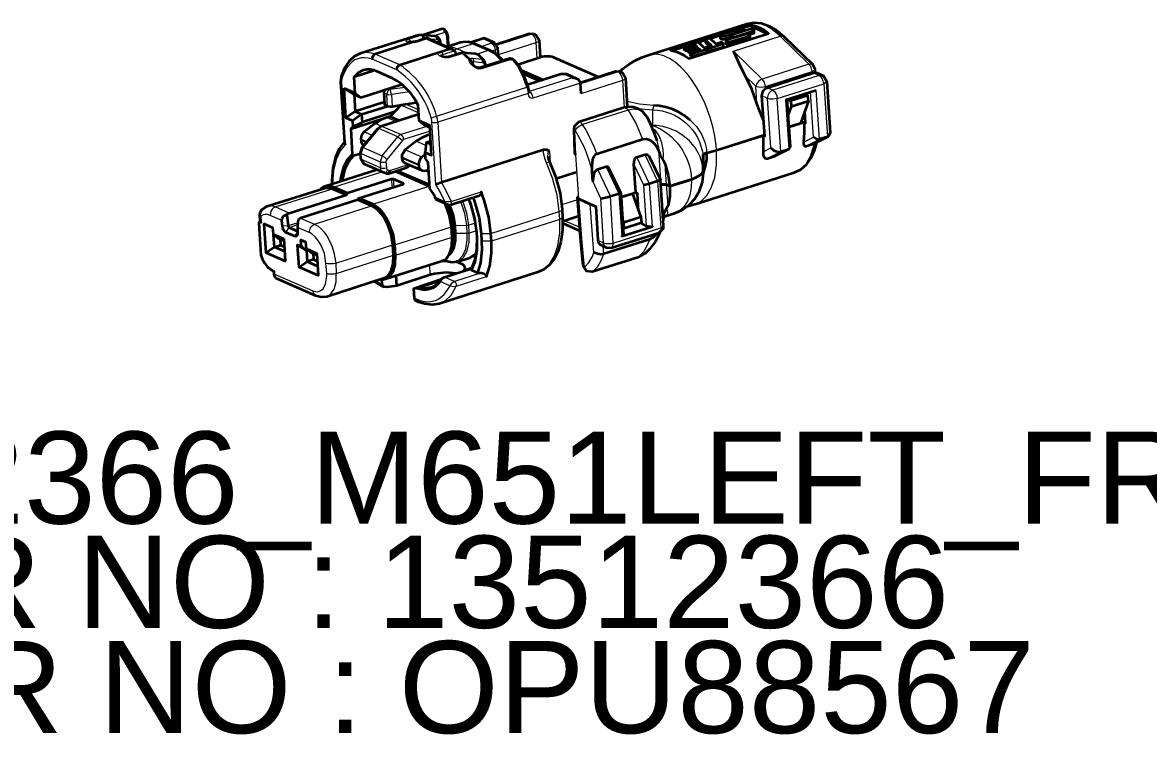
# Model space of a CAD drawing. Header units: millimetres. Extents: x 0 to 174, y 0 to 33.
# Drawn here: x 44.305 to 45.895, y 14.444 to 15.449 of the extents above; entities that cross this region are included whole.
import ezdxf

# ---------------------------------------------------------------- set-up
doc = ezdxf.new("R2010")
doc.units = ezdxf.units.MM
doc.layers.add('CAPTION_LLM_TEXT', color=7, linetype='Continuous')
doc.layers.add('PDF_Geomertry', color=7, linetype='Continuous', true_color=0x405f80)
doc.styles.get("Standard").update_dxf_attribs({"font": 'arial.ttf'})

# ---------------------------------------------------------------- blocks, each defined once
blk = doc.blocks.new('SYM_CPU88567_058')
at = {"layer": 'PDF_Geomertry', "color": 7, "lineweight": 35}
for points in [[(0.1147, 0.1228), (0.12, 0.1272), (0.1279, 0.1329), (0.1364, 0.1379), (0.1453, 0.1421), (0.1546, 0.1456), (0.2943, 0.19), (0.3043, 0.1917), (0.3151, 0.1906), (0.3261, 0.1867), (0.3367, 0.1804), (0.3471, 0.1717), (0.3875, 0.1322)], [(-0.1271, 0.1579), (-0.1279, 0.1722), (-0.1294, 0.1779), (-0.1326, 0.1819), (-0.1362, 0.1826), (-0.1636, 0.1739)], [(-0.0596, 0.1613), (-0.0133, 0.1761), (-0.0064, 0.1757), (-0.0053, 0.1751), (-0.0037, 0.1744), (0.0007, 0.1668), (0.0022, 0.1426)], [(0.2644, 0.1656), (0.2653, 0.1647), (0.2667, 0.1643), (0.27, 0.1643), (0.2715, 0.1647), (0.2968, 0.1726), (0.2982, 0.1733), (0.2986, 0.1738), (0.2986, 0.1742), (0.2986, 0.1744), (0.2985, 0.1746), (0.2979, 0.175), (0.2962, 0.1754), (0.2939, 0.1754), (0.2917, 0.175), (0.2664, 0.1671), (0.265, 0.1664), (0.2646, 0.166), (0.2646, 0.1656), (0.2647, 0.1619), (0.2649, 0.1617), (0.265, 0.1615), (0.2654, 0.1611), (0.2672, 0.1606), (0.2696, 0.1606), (0.2718, 0.161), (0.2971, 0.169), (0.2985, 0.1697), (0.2989, 0.1701), (0.2989, 0.1706), (0.2986, 0.1742)], [(0.2703, 0.1725), (0.2711, 0.1717), (0.2725, 0.1713), (0.2758, 0.1713), (0.2774, 0.1715), (0.3026, 0.1796), (0.304, 0.1803), (0.3044, 0.1807), (0.3044, 0.1811), (0.3044, 0.1813), (0.3043, 0.1815), (0.3038, 0.1819), (0.3021, 0.1824), (0.2997, 0.1824), (0.2975, 0.1819), (0.2722, 0.1739), (0.2708, 0.1733), (0.2704, 0.1729), (0.2704, 0.1725), (0.2706, 0.1688), (0.2707, 0.1686), (0.2708, 0.1685)], [(0.2989, 0.1868), (0.2871, 0.1831)], [(0.2907, 0.1799), (0.2906, 0.1817)], [(0.2985, 0.1746), (0.3029, 0.176), (0.3043, 0.1767), (0.3047, 0.1771), (0.3047, 0.1775), (0.3044, 0.1811)], [(0.3231, 0.1758), (0.2989, 0.1868), (0.2987, 0.1883)], [(-0.1757, 0.1721), (-0.2518, 0.1478), (-0.2607, 0.1435), (-0.2676, 0.1371), (-0.2739, 0.1278), (-0.2787, 0.1161), (-0.279, 0.1153), (-0.2797, 0.1079), (-0.2743, 0.0217), (-0.2731, 0.019)], [(-0.2004, 0.1249), (-0.1993, 0.1292), (-0.1978, 0.1308), (-0.196, 0.1318), (-0.1417, 0.1492), (-0.1399, 0.15), (-0.1376, 0.151), (-0.1269, 0.1543), (-0.1246, 0.1544), (-0.121, 0.1536), (-0.1575, 0.1694), (-0.1592, 0.1696), (-0.1606, 0.169), (-0.1712, 0.1656), (-0.1763, 0.1644), (-0.1765, 0.1644), (-0.2308, 0.1471), (-0.2336, 0.1451), (-0.2353, 0.1408), (-0.2351, 0.14)], [(-0.1846, 0.1649), (-0.1764, 0.1646), (-0.1717, 0.1656), (-0.1592, 0.1696)], [(-0.1621, 0.1689), (-0.1624, 0.171), (-0.1632, 0.1729), (-0.1642, 0.1738), (-0.1647, 0.1739), (-0.169, 0.1738), (-0.1732, 0.1729), (-0.1756, 0.1722)], [(-0.1647, 0.1739), (-0.1647, 0.1739)], [(-0.1385, 0.1611), (-0.1386, 0.1643), (-0.1396, 0.1679), (-0.1421, 0.171), (-0.1458, 0.1725), (-0.1647, 0.1739)], [(-0.05, 0.1381), (-0.0589, 0.1464), (-0.0675, 0.1518), (-0.0683, 0.1521), (-0.0904, 0.1618), (-0.0994, 0.1643), (-0.1071, 0.164), (-0.1101, 0.1633), (-0.1293, 0.1572)], [(-0.0567, 0.1446), (-0.0574, 0.1561), (-0.0622, 0.1632), (-0.0625, 0.1633), (-0.0768, 0.1694), (-0.0769, 0.1694), (-0.0957, 0.1636)], [(-0.0769, 0.1696), (-0.0778, 0.1685)], [(0.2368, 0.1536), (0.2256, 0.1642), (0.2051, 0.1576), (0.2054, 0.154), (0.2079, 0.1517), (0.2113, 0.1528)], [(0.2217, 0.1572), (0.2215, 0.1597), (0.2076, 0.1553)], [(0.2215, 0.1597), (0.2236, 0.1578), (0.2113, 0.1539), (0.2115, 0.1503), (0.2138, 0.1482), (0.214, 0.1482)], [(0.2356, 0.1667), (0.2261, 0.1636)], [(0.2611, 0.1614), (0.2586, 0.1638), (0.2508, 0.1613), (0.2421, 0.1694), (0.2354, 0.1674), (0.2357, 0.1636), (0.2415, 0.1583)], [(0.2365, 0.1567), (0.2442, 0.1592), (0.2354, 0.1674)], [(0.2369, 0.1528), (0.2393, 0.1507), (0.2614, 0.1576), (0.2611, 0.1614), (0.239, 0.1543)], [(0.2564, 0.1733), (0.2426, 0.1689)], [(0.2564, 0.1731), (0.2567, 0.1694), (0.2567, 0.1692), (0.2568, 0.169), (0.2574, 0.1686), (0.2592, 0.1682), (0.2615, 0.1682), (0.2637, 0.1686), (0.2704, 0.1707)], [(-0.0946, 0.1364), (-0.0968, 0.1393), (-0.0976, 0.14), (-0.1021, 0.1444), (-0.1065, 0.1485), (-0.1065, 0.1486), (-0.1076, 0.149), (-0.1082, 0.149), (-0.1267, 0.1431), (-0.1324, 0.1428), (-0.1356, 0.1435), (-0.1385, 0.145)], [(-0.121, 0.1535), (-0.1186, 0.1519), (-0.1172, 0.1497), (-0.1167, 0.1469), (-0.1167, 0.1463)], [(-0.0744, 0.1319), (-0.0767, 0.1379), (-0.0836, 0.1449), (-0.0846, 0.1457), (-0.0889, 0.1475), (-0.1076, 0.149)], [(-0.0292, 0.1326), (0.005, 0.1436), (0.0086, 0.1444), (0.016, 0.1443), (0.0188, 0.1436), (0.0844, 0.115)], [(0.2053, 0.1571), (0.1896, 0.1521)], [(0.2079, 0.1517), (0.2076, 0.1553), (0.2051, 0.1576)], [(0.2138, 0.1482), (0.2135, 0.1518), (0.2113, 0.1539)], [(0.226, 0.1533), (0.2258, 0.1557), (0.2135, 0.1518)], [(0.2258, 0.1557), (0.2278, 0.1539), (0.2139, 0.1494), (0.2142, 0.1458), (0.2167, 0.1435), (0.2371, 0.15), (0.2368, 0.1536), (0.2164, 0.1471)], [(0.2167, 0.1435), (0.2164, 0.1471), (0.2139, 0.1494)], [(0.2393, 0.1507), (0.239, 0.1543), (0.2365, 0.1567), (0.2367, 0.1539)], [(0.3179, 0.0532), (0.3111, 0.0699), (0.3085, 0.0774), (0.3013, 0.0974), (0.2921, 0.116), (0.2863, 0.1278), (0.2769, 0.1486), (0.2756, 0.1514)], [(-0.0408, 0.141), (-0.0829, 0.1275), (-0.0858, 0.1276), (-0.0886, 0.1286), (-0.0932, 0.1324), (-0.0947, 0.1353)], [(-0.0743, 0.1303), (-0.0743, 0.1319)], [(-0.0129, 0.0932), (-0.0132, 0.0936), (-0.0135, 0.0954), (-0.0147, 0.1007), (-0.0181, 0.11), (-0.0219, 0.119), (-0.0262, 0.1279), (-0.0274, 0.1299), (-0.0335, 0.1374), (-0.0375, 0.1406)], [(0.3908, 0.1211), (0.3906, 0.1258), (0.3876, 0.1322)], [(-0.2317, 0.1239), (-0.2608, 0.1146), (-0.2596, 0.0926), (-0.2511, 0.086), (-0.1929, 0.1046)], [(-0.0244, 0.1242), (0.0063, 0.1108)], [(-0.0222, 0.1196), (0.0015, 0.1093)], [(0.0542, 0.1124), (0.0399, 0.1186), (0.0317, 0.1189), (-0.0158, 0.1038)], [(0.0603, 0.0917), (0.0594, 0.1063), (0.0585, 0.109), (0.0567, 0.111), (0.0542, 0.1124), (0.0479, 0.1136)], [(0.0593, 0.1069), (0.1089, 0.1228), (0.1158, 0.1224), (0.1169, 0.1218), (0.1185, 0.1211), (0.1229, 0.1135), (0.1254, 0.0726)], [(0.116, -0.0486), (0.0997, -0.0147), (0.0989, -0.0132), (0.0978, -0.0122), (0.0972, -0.0119), (0.0967, -0.0118), (0.0954, -0.0119), (0.0836, -0.0157), (0.0817, -0.0168), (0.0799, -0.0187), (0.0782, -0.0217), (0.0765, -0.0299), (0.0765, -0.0324), (0.0757, -0.02), (0.0756, -0.0108), (0.0768, -0.0018), (0.0783, 0.0022), (0.081, 0.0057), (0.0822, 0.0063), (0.1468, 0.0268), (0.1526, 0.0274), (0.1581, 0.0257), (0.1626, 0.0219), (0.1664, 0.0169), (0.1693, 0.011), (0.1711, 0.0057), (0.1719, 0.0033), (0.1749, -0.0011), (0.1761, -0.0028), (0.1789, -0.0081), (0.1832, -0.0237), (0.1854, -0.0393), (0.1808, -0.0372), (0.1792, -0.0368), (0.1747, -0.0368), (0.1726, -0.0372), (0.1747, -0.0368), (0.1792, -0.0368), (0.1808, -0.0372), (0.1854, -0.0393), (0.216, -0.0297), (0.2224, -0.0272), (0.2274, -0.0244), (0.2304, -0.0218), (0.2319, -0.0194), (0.2326, -0.0168), (0.2324, 0.0042), (0.2326, 0.0049), (0.2331, 0.0054), (0.2344, 0.0064), (0.2378, 0.0076), (0.2447, 0.0094), (0.2513, 0.0115), (0.3172, 0.0324), (0.3194, 0.0314), (0.3154, 0.0881), (0.3167, 0.0939), (0.3183, 0.0965), (0.3204, 0.0986), (0.3228, 0.0997), (0.3886, 0.1207), (0.3911, 0.1211), (0.3935, 0.1206), (0.4014, 0.1169), (0.4026, 0.1163), (0.4071, 0.1086), (0.4121, 0.036), (0.4092, 0.0308), (0.4082, 0.0304), (0.3969, 0.0268), (0.3947, 0.0265), (0.3925, 0.0271), (0.3885, 0.03)], [(-0.2747, 0.0992), (-0.2596, 0.0926)], [(-0.2178, 0.0965), (-0.2187, 0.0929), (-0.2178, 0.0764), (-0.2178, 0.0763), (-0.2176, 0.076), (-0.2174, 0.0757), (-0.2167, 0.0753), (-0.2132, 0.0738)], [(0.3486, 0.0826), (0.3921, 0.0964)], [(-0.2604, 0.09), (-0.2511, 0.086)], [(0.3282, 0.0147), (0.3318, 0.0114), (0.3349, 0.0099), (0.3388, 0.009), (0.3424, 0.0094), (0.3535, 0.0129), (0.3542, 0.0132), (0.356, 0.0164), (0.3512, 0.0835)], [(0.3512, 0.0828), (0.3564, 0.0811), (0.3569, 0.0733), (0.3528, 0.0613)], [(0.3569, 0.0733), (0.3811, 0.0811), (0.3806, 0.0888), (0.3564, 0.0811)], [(0.3811, 0.0811), (0.3701, 0.0493)], [(0.3743, 0.0907), (0.3806, 0.0888)], [(-0.2179, 0.0793), (-0.2589, 0.0663), (-0.2496, 0.0621), (-0.2628, 0.0529), (-0.2622, 0.0443), (-0.2489, 0.0511)], [(-0.194, 0.0754), (-0.1942, 0.0751), (-0.1944, 0.075), (-0.2097, 0.0592), (-0.2146, 0.0576), (-0.2228, 0.0542), (-0.2306, 0.0492), (-0.2462, 0.0372), (-0.2483, 0.0353), (-0.2499, 0.0326), (-0.251, 0.0269), (-0.2508, 0.0251), (-0.2504, 0.0231), (-0.2496, 0.0211), (-0.2483, 0.0197), (-0.2468, 0.0186), (-0.2465, 0.0186)], [(-0.2035, 0.0656), (-0.2489, 0.0511), (-0.2496, 0.0621), (-0.2132, 0.0738), (-0.2103, 0.0732), (-0.2069, 0.0733), (-0.1879, 0.0763), (-0.1722, 0.0788)], [(0.1676, 0.0246), (0.1644, 0.0339), (0.1607, 0.0431), (0.1565, 0.0518), (0.1532, 0.0581), (0.1475, 0.0654), (0.1413, 0.07), (0.134, 0.0724), (0.126, 0.0726), (0.1208, 0.0715), (0.0564, 0.051), (0.0501, 0.0449), (0.0496, 0.0413), (0.051, 0.0072), (0.0513, 0.0064), (0.0528, 0.0051)], [(0.2143, 0.054), (0.2067, 0.0601), (0.1982, 0.0653), (0.1893, 0.0694), (0.18, 0.0724), (0.1703, 0.0742), (0.1628, 0.0747)], [(0.3771, 0.0515), (0.3701, 0.0493), (0.354, 0.0442), (0.375, 0.0508), (0.3772, 0.0497), (0.3761, 0.0665)], [(-0.2628, 0.0529), (-0.2721, 0.0571)], [(-0.2622, 0.0443), (-0.2654, 0.0417), (-0.2093, 0.0596)], [(-0.2101, -0.0172), (-0.2113, -0.0201), (-0.2124, -0.0214), (-0.2131, -0.0217), (-0.2144, -0.0217), (-0.2187, -0.0201), (-0.2192, -0.02), (-0.246, -0.0082), (-0.2467, -0.0079), (-0.2511, -0.0006), (-0.2517, 0.0079), (-0.2492, 0.0154), (-0.2272, 0.0421), (-0.2226, 0.0453), (-0.1701, 0.0621)], [(-0.2097, 0.0592), (-0.1968, 0.0535)], [(-0.1701, 0.0619), (-0.1693, 0.0622)], [(-0.1588, 0.0225), (-0.1603, 0.0083), (-0.151, 0.0042), (-0.1536, 0.0464), (-0.1687, 0.0531), (-0.1603, 0.0464), (-0.1535, 0.0433)], [(0.375, 0.0508), (0.3753, 0.0364), (0.3744, 0.0228), (0.3743, 0.0208), (0.3749, 0.0185), (0.3758, 0.0174), (0.3765, 0.0171), (0.3781, 0.0172), (0.3893, 0.0208), (0.3904, 0.0213), (0.4092, 0.0308)], [(-0.2654, 0.0417), (-0.2632, 0.0053)], [(-0.1528, 0.0338), (-0.1569, 0.0325), (-0.166, 0.0286), (-0.1731, 0.024), (-0.1886, 0.0121), (-0.1932, 0.0042), (-0.1933, 0.0018), (-0.1932, 0), (-0.1928, -0.0021), (-0.1919, -0.004), (-0.1892, -0.0065), (-0.1654, -0.0169)], [(0.1763, -0.0878), (0.1769, -0.0836), (0.1788, -0.0818), (0.191, -0.0779), (0.2024, -0.0731), (0.2126, -0.0658), (0.2206, -0.0572), (0.2272, -0.0461), (0.2314, -0.0339), (0.2328, -0.0204), (0.236, -0.0112), (0.2376, -0.0015), (0.2378, 0.0076), (0.2447, 0.0094), (0.2513, 0.0115), (0.3193, 0.0331)], [(0.3172, 0.0324), (0.3175, 0.0204), (0.3171, 0.009), (0.3172, 0.0046), (0.3185, 0.0014), (0.3196, 0.0003), (0.3219, -0.0004), (0.3235, -0.0001), (0.3347, 0.0035), (0.3354, 0.0038), (0.3542, 0.0132)], [(-0.2744, 0.0229), (-0.2815, 0.0133), (-0.2868, 0.0014), (-0.2906, -0.0136), (-0.2921, -0.0314), (-0.2921, -0.0367)], [(-0.1519, 0.0196), (-0.1588, 0.0225), (-0.1522, 0.0246)], [(0.2107, -0.0674), (0.2203, -0.0649), (0.2214, -0.0646), (0.3611, -0.0201), (0.3704, -0.0157), (0.3783, -0.0087), (0.385, 0.0006), (0.3901, 0.0122), (0.3931, 0.0226)], [(-0.2614, 0.0035), (-0.2632, 0.0053), (-0.2701, -0.0019), (-0.2757, -0.0125), (-0.2794, -0.0265), (-0.2803, -0.0329)], [(-0.2515, 0.0065), (-0.2614, 0.0035), (-0.2682, -0.0039), (-0.2735, -0.0147), (-0.2771, -0.029), (-0.2774, -0.0319)], [(0.0132, 0.0026), (0.0142, -0.0014), (0.016, -0.0058), (0.024, -0.0258), (0.0303, -0.0493), (0.0332, -0.0721), (0.0339, -0.0831), (0.0339, -0.1017), (0.0317, -0.1179), (0.0276, -0.131), (0.0219, -0.1424), (0.0154, -0.1506), (0.0075, -0.1569), (-0.001, -0.1608), (-0.1403, -0.2053), (-0.1503, -0.2069), (-0.1608, -0.2057), (-0.1694, -0.2029), (-0.1733, -0.2011), (-0.1746, -0.1999), (-0.1749, -0.1987), (-0.1751, -0.1975), (-0.176, -0.1837), (-0.1729, -0.1833)], [(-0.1601, 0.0053), (-0.1647, 0.0017), (-0.1668, -0.0003), (-0.1683, -0.0029), (-0.1693, -0.0057), (-0.1694, -0.0086), (-0.1693, -0.0104), (-0.169, -0.0125), (-0.1682, -0.0144), (-0.1669, -0.0158), (-0.1654, -0.0169), (-0.1649, -0.0171), (-0.1643, -0.0172), (-0.1608, -0.0179), (-0.1554, -0.0162)], [(-0.0864, -0.1618), (-0.0807, -0.1619), (-0.0772, -0.1626), (-0.0744, -0.1644), (-0.0737, -0.1651), (-0.0735, -0.166), (-0.0735, -0.1669), (-0.0689, -0.1519), (-0.0665, -0.1336), (-0.0667, -0.1171), (-0.0674, -0.1061), (-0.0704, -0.0829), (-0.0767, -0.0589), (-0.081, -0.0474), (-0.0808, -0.0493), (-0.0819, -0.0514), (-0.0851, -0.0535), (-0.1243, -0.066), (-0.1283, -0.0656), (-0.1428, -0.0593), (-0.1436, -0.0589), (-0.144, -0.0585), (-0.145, -0.0572), (-0.1462, -0.0549), (-0.1499, -0.0485), (-0.1537, -0.0425), (-0.156, -0.0061), (-0.1597, -0.0004), (-0.1603, 0.0083)], [(0.0153, 0.0099), (0.0118, 0.0119), (0.0071, 0.0118), (-0.1369, -0.0343), (-0.145, -0.0368)], [(0.1413, -0.074), (0.1396, -0.0496), (0.1374, -0.0485), (0.1325, -0.05), (0.1164, -0.0551), (0.1374, -0.0485), (0.1346, -0.0082), (0.1353, -0.0024), (0.1365, 0), (0.1379, 0.0015), (0.1387, 0.0018), (0.15, 0.0054), (0.1531, 0.0054), (0.154, 0.0049), (0.1558, 0.0033), (0.1572, 0.0008), (0.1722, -0.0306)], [(0.2378, 0.0076), (0.2339, 0.0061), (0.2328, 0.0051), (0.2324, 0.0042), (0.2326, -0.0168), (0.2319, -0.0194), (0.2304, -0.0218), (0.2274, -0.0244), (0.2224, -0.0272), (0.216, -0.0297), (0.1854, -0.0393), (0.1853, -0.0539), (0.1829, -0.0665), (0.1808, -0.0707), (0.1776, -0.0765), (0.1771, -0.0794), (0.1761, -0.0856)], [(0.2325, 0.0006), (0.2328, -0.0204)], [(-0.2131, -0.0217), (-0.1875, -0.0135), (-0.1846, -0.0122), (-0.1814, -0.0099)], [(-0.2236, -0.1708), (-0.2197, -0.1711), (-0.216, -0.1704), (-0.2129, -0.169), (-0.2101, -0.1668), (-0.2056, -0.1601), (-0.2026, -0.1501), (-0.2021, -0.1369), (-0.2031, -0.1222), (-0.2056, -0.1067), (-0.2113, -0.091), (-0.2151, -0.0839), (-0.2193, -0.0776), (-0.2237, -0.0725), (-0.2283, -0.0685), (-0.2343, -0.0649), (-0.2539, -0.0564), (-0.1914, -0.0364), (-0.1907, -0.0361), (-0.1906, -0.036), (-0.1906, -0.0358), (-0.191, -0.0354), (-0.2049, -0.0293), (-0.2076, -0.0293), (-0.2701, -0.0493), (-0.2897, -0.0407), (-0.2958, -0.039), (-0.2989, -0.0392), (-0.3017, -0.0397), (-0.305, -0.0412), (-0.3079, -0.0437)], [(-0.2279, -0.0161), (-0.3017, -0.0397)], [(-0.2026, -0.0183), (-0.1544, -0.0393), (-0.1542, -0.0394), (-0.1539, -0.0396), (-0.2025, -0.0183)], [(-0.154, -0.0376), (-0.2001, -0.0176)], [(0.0249, -0.0285), (0.0526, -0.0196)], [(0.0549, -0.0551), (0.055, -0.0557), (0.0553, -0.0562), (0.0567, -0.0571), (0.081, -0.0682), (0.0839, -0.1158), (0.0843, -0.1179), (0.0851, -0.1197), (0.0863, -0.1212), (0.0878, -0.1222), (0.0957, -0.1258), (0.1028, -0.1264), (0.1699, -0.105), (0.1763, -0.0989), (0.1767, -0.0949), (0.1722, -0.0306), (0.1722, -0.0306), (0.1722, -0.0307), (0.1721, -0.0307), (0.1718, -0.0308), (0.1679, -0.0324), (0.1567, -0.036), (0.1486, -0.0379)], [(0.1722, -0.0306), (0.1722, -0.0306)], [(-0.3919, -0.0731), (-0.3915, -0.0728), (-0.3833, -0.0678), (-0.3026, -0.0421), (-0.2971, -0.0415), (-0.2913, -0.0431), (-0.2715, -0.0517)], [(-0.3943, -0.0894), (-0.3917, -0.0907), (-0.3922, -0.0904), (-0.3932, -0.0896), (-0.3933, -0.0892), (-0.3943, -0.0894), (-0.3949, -0.0907), (-0.3953, -0.0918), (-0.3925, -0.1368), (-0.3899, -0.1429), (-0.3865, -0.1485), (-0.3831, -0.1531), (-0.3793, -0.1565), (-0.3753, -0.159), (-0.374, -0.1594), (-0.3739, -0.1632), (-0.3735, -0.1653), (-0.3726, -0.1672), (-0.3714, -0.1686), (-0.3699, -0.1697), (-0.3149, -0.1937), (-0.3068, -0.1957), (-0.2993, -0.195), (-0.2989, -0.1949), (-0.2182, -0.169), (-0.2151, -0.1676), (-0.2125, -0.1656), (-0.2081, -0.1589), (-0.2053, -0.1489), (-0.2049, -0.1369), (-0.2058, -0.1222), (-0.2083, -0.1069), (-0.2108, -0.0992), (-0.214, -0.0917), (-0.2178, -0.0847), (-0.2219, -0.0787), (-0.2264, -0.0739), (-0.2308, -0.0701), (-0.2358, -0.0672), (-0.2554, -0.0586), (-0.2539, -0.0564)], [(-0.3554, -0.0792), (-0.3524, -0.0774), (-0.2715, -0.0517), (-0.2701, -0.0493)], [(-0.2554, -0.0586), (-0.3363, -0.0844), (-0.3393, -0.0862)], [(-0.0922, -0.0557), (-0.0903, -0.0611), (-0.084, -0.084), (-0.0811, -0.1061), (-0.0804, -0.1171), (-0.0803, -0.1294), (-0.0821, -0.1474), (-0.0864, -0.1618), (-0.0936, -0.1586), (-0.0949, -0.1578), (-0.0953, -0.1572), (-0.0953, -0.1568), (-0.0951, -0.1564), (-0.0937, -0.1539), (-0.0896, -0.1428), (-0.0872, -0.1285), (-0.0869, -0.1108), (-0.0874, -0.1054), (-0.0899, -0.086), (-0.0951, -0.0661), (-0.0983, -0.0576)], [(0.0596, -0.1172), (0.0549, -0.0551), (0.055, -0.0557), (0.0553, -0.0562), (0.0567, -0.0571), (0.0731, -0.0646)], [(0.0879, -0.0568), (0.0969, -0.0547), (0.1014, -0.0535), (0.1133, -0.0497), (0.1157, -0.0489), (0.1158, -0.0487), (0.116, -0.0486), (0.116, -0.0486), (0.116, -0.0486), (0.1201, -0.1081), (0.12, -0.1086), (0.1194, -0.1092), (0.1186, -0.1097), (0.1176, -0.1101), (0.161, -0.0964), (0.1589, -0.0968), (0.1544, -0.0965), (0.1526, -0.0958), (0.145, -0.0914)], [(0.1325, -0.05), (0.1447, -0.0832), (0.1206, -0.0908), (0.1185, -0.085)], [(-0.3918, -0.0731), (-0.3942, -0.079), (-0.3935, -0.0887), (-0.3935, -0.089), (-0.3933, -0.0892)], [(-0.3394, -0.0862), (-0.3404, -0.096), (-0.3404, -0.0975), (-0.3404, -0.1051), (-0.3404, -0.1064), (-0.3407, -0.1076), (-0.3408, -0.1083), (-0.3417, -0.1094), (-0.3422, -0.1099), (-0.3426, -0.1101), (-0.3433, -0.1103), (-0.3439, -0.1101), (-0.3446, -0.11), (-0.3568, -0.1046), (-0.3586, -0.1033), (-0.3601, -0.1012), (-0.3613, -0.0986), (-0.3619, -0.0958), (-0.3628, -0.0878), (-0.3622, -0.0846), (-0.3608, -0.0824), (-0.3586, -0.0806), (-0.3554, -0.0792), (-0.3538, -0.0954), (-0.3536, -0.0961), (-0.3532, -0.0968), (-0.3529, -0.0972), (-0.3525, -0.0976), (-0.3404, -0.1028)], [(-0.216, -0.1704), (-0.136, -0.1449), (-0.1329, -0.1435), (-0.1301, -0.1414), (-0.1256, -0.1347), (-0.1226, -0.1246), (-0.1222, -0.1114), (-0.1231, -0.0968), (-0.1256, -0.0811), (-0.1313, -0.0654), (-0.1319, -0.064)], [(-0.1249, -0.1329), (-0.1212, -0.1247), (-0.1196, -0.1131), (-0.1196, -0.1071), (-0.1203, -0.0961), (-0.1228, -0.0808), (-0.1283, -0.0657), (-0.1285, -0.0656)], [(-0.1265, -0.1364), (-0.1239, -0.134), (-0.1197, -0.1267), (-0.1174, -0.116), (-0.1172, -0.1064), (-0.1179, -0.0954), (-0.1203, -0.0806), (-0.1254, -0.0661)], [(0.0569, -0.0818), (0.0342, -0.089)], [(0.0342, -0.0917), (0.0585, -0.1022)], [(0.1193, -0.0979), (0.1211, -0.0989), (0.1206, -0.0908)], [(0.1447, -0.0832), (0.1453, -0.0912), (0.1211, -0.0989)], [(-0.3596, -0.1165), (-0.3674, -0.1132), (-0.375, -0.1072)], [(-0.3731, -0.1254), (-0.3742, -0.1079)], [(0.1717, -0.1042), (0.1653, -0.1174), (0.1569, -0.1283), (0.1511, -0.1339), (0.1489, -0.1354), (0.1403, -0.1399), (0.0758, -0.1603), (0.0678, -0.1593), (0.0631, -0.1519), (0.0596, -0.1172), (0.0599, -0.1179), (0.0601, -0.1182), (0.0614, -0.119)], [(0.1679, -0.1056), (0.1625, -0.1115), (0.1568, -0.1146), (0.0922, -0.1351), (0.0921, -0.1351), (0.0878, -0.1358), (0.0832, -0.1351), (0.0783, -0.1328)], [(-0.3732, -0.1254), (-0.3849, -0.1336)], [(-0.3586, -0.1318), (-0.3732, -0.1254), (-0.3731, -0.1254), (-0.3643, -0.1226)], [(-0.3649, -0.1143), (-0.3643, -0.1226), (-0.359, -0.1249)], [(-0.3275, -0.1306), (-0.3403, -0.1224)], [(-0.3183, -0.1346), (-0.3178, -0.1429), (-0.3265, -0.1457), (-0.3275, -0.1306), (-0.3351, -0.1246)], [(-0.3131, -0.1369), (-0.3208, -0.1335), (-0.3285, -0.1275)], [(-0.3178, -0.1429), (-0.3125, -0.1453)], [(-0.1332, -0.1436), (-0.131, -0.1446), (-0.1289, -0.1453), (-0.1218, -0.1468), (-0.1147, -0.1458), (-0.0972, -0.1403), (-0.089, -0.1353), (-0.0878, -0.134)], [(-0.0889, -0.14), (-0.0904, -0.1389), (-0.0922, -0.1379)], [(-0.3383, -0.1539), (-0.3267, -0.1457), (-0.3121, -0.1521)], [(-0.3265, -0.1457), (-0.3267, -0.1457)], [(-0.139, -0.1731), (-0.1676, -0.1822), (-0.1596, -0.1833), (-0.1519, -0.1821), (-0.1479, -0.1804), (-0.144, -0.1779), (-0.1372, -0.1707), (-0.1367, -0.1699), (-0.1329, -0.1678), (-0.0947, -0.1556)], [(-0.1294, -0.1451), (-0.1325, -0.1451), (-0.1354, -0.1453), (-0.1375, -0.1454)], [(-0.1354, -0.1447), (-0.1354, -0.1453)], [(-0.1061, -0.1593), (-0.1053, -0.1583), (-0.1042, -0.1565), (-0.1039, -0.1556), (-0.1039, -0.1546), (-0.104, -0.1537), (-0.105, -0.1519), (-0.1069, -0.1501), (-0.1143, -0.1471), (-0.1168, -0.1464)], [(-0.0944, -0.1551), (-0.1053, -0.1583)], [(-0.2329, -0.1737), (-0.2244, -0.1787), (-0.2218, -0.18), (-0.2179, -0.1817)], [(-0.2004, -0.1799), (-0.2144, -0.1821), (-0.2179, -0.1817), (-0.2208, -0.1776), (-0.2213, -0.1711)], [(-0.1165, -0.1625), (-0.1306, -0.1614), (-0.1468, -0.1631), (-0.1529, -0.1647), (-0.2004, -0.1799), (-0.2013, -0.1657)], [(-0.176, -0.1837), (-0.1642, -0.1794), (-0.1374, -0.1708)], [(-0.1389, -0.1742), (-0.1368, -0.1699)]]:
    blk.add_lwpolyline(points, dxfattribs=at)
at = {"layer": 'PDF_Geomertry', "color": 7, "lineweight": 13}
for points in [[(0.3471, 0.1717), (0.346, 0.1724), (0.3447, 0.1728), (0.3431, 0.1728), (0.3414, 0.1724), (0.3349, 0.1782), (0.3282, 0.1831), (0.3219, 0.1867), (0.3158, 0.1892), (0.3101, 0.1907), (0.3046, 0.1914), (0.2996, 0.1911), (0.2947, 0.1901), (0.2943, 0.19)], [(-0.1287, 0.1574), (-0.1296, 0.171), (-0.1306, 0.175), (-0.1315, 0.1765), (-0.1328, 0.1778), (-0.1489, 0.1726)], [(-0.1326, 0.1819), (-0.1321, 0.1813), (-0.1319, 0.1807), (-0.1319, 0.1801), (-0.1321, 0.179), (-0.1328, 0.1778), (-0.1332, 0.1797), (-0.134, 0.1814), (-0.1346, 0.1821), (-0.1351, 0.1825), (-0.1362, 0.1826)], [(-0.059, 0.1606), (-0.0108, 0.1758), (-0.0097, 0.1753), (-0.0074, 0.1757), (-0.0053, 0.1751)], [(-0.0568, 0.1465), (-0.0033, 0.1636), (-0.004, 0.1676), (-0.0057, 0.1714), (-0.0076, 0.1739), (-0.0097, 0.1753), (-0.0585, 0.1597)], [(-0.0064, 0.1757), (-0.0086, 0.1763), (-0.0108, 0.1758), (-0.0133, 0.1761)], [(0.2887, 0.1792), (0.2886, 0.1803)], [(0.3029, 0.176), (0.3026, 0.1796)], [(-0.1647, 0.1739), (-0.1833, 0.1681), (-0.1864, 0.1668), (-0.1872, 0.1663), (-0.1875, 0.1658), (-0.1875, 0.1657), (-0.1874, 0.1654), (-0.1872, 0.1653), (-0.1864, 0.1649), (-0.1828, 0.1643), (-0.1765, 0.1644)], [(-0.1804, 0.1644), (-0.181, 0.1658), (-0.1817, 0.1669), (-0.1825, 0.1678), (-0.1833, 0.1681)], [(-0.1732, 0.1729), (-0.1757, 0.1721)], [(-0.1612, 0.1689), (-0.1621, 0.1689), (-0.1754, 0.1647)], [(-0.1712, 0.1656), (-0.1717, 0.1656)], [(-0.1269, 0.1543), (-0.1606, 0.169)], [(-0.1401, 0.1619), (-0.1403, 0.1631), (-0.1406, 0.1644), (-0.1418, 0.1667), (-0.1439, 0.1675), (-0.155, 0.1683)], [(-0.1439, 0.1675), (-0.1437, 0.1692), (-0.144, 0.1708), (-0.1444, 0.1715), (-0.1449, 0.1719), (-0.1453, 0.1722), (-0.1458, 0.1725)], [(-0.1403, 0.1631), (-0.139, 0.1636), (-0.1388, 0.164), (-0.1386, 0.1643)], [(-0.1296, 0.171), (-0.1283, 0.1717), (-0.1281, 0.1719), (-0.1279, 0.1722)], [(-0.101, 0.1485), (-0.1153, 0.1547), (-0.0932, 0.1618), (-0.0711, 0.1522), (-0.0697, 0.1524), (-0.0683, 0.1521)], [(-0.0904, 0.1618), (-0.0918, 0.1621), (-0.0932, 0.1618), (-0.1019, 0.1642), (-0.1061, 0.1642), (-0.1101, 0.1633)], [(-0.0943, 0.1632), (-0.0778, 0.1685), (-0.0661, 0.1633)], [(-0.0665, 0.1624), (-0.0812, 0.1576)], [(-0.0625, 0.1633), (-0.0661, 0.1633), (-0.0658, 0.1632), (-0.0657, 0.1631), (-0.0657, 0.1629), (-0.0658, 0.1628), (-0.066, 0.1626), (-0.0665, 0.1624), (-0.0647, 0.1611), (-0.0631, 0.1588), (-0.0619, 0.156), (-0.0614, 0.1531), (-0.0585, 0.1544), (-0.0574, 0.1561)], [(-0.0019, 0.1414), (-0.0033, 0.1636), (-0.0003, 0.1651), (0.0004, 0.166), (0.0007, 0.1668)], [(0.2637, 0.1686), (0.2635, 0.1722)], [(0.2718, 0.161), (0.2715, 0.1647)], [(0.3906, 0.1258), (0.3903, 0.1249), (0.3894, 0.124), (0.3864, 0.1225), (0.3849, 0.1283), (0.3836, 0.131), (0.3819, 0.1329), (0.3161, 0.1119), (0.2756, 0.1514), (0.3414, 0.1724), (0.3819, 0.1329), (0.3846, 0.1333), (0.3862, 0.1331), (0.3876, 0.1322)], [(0.2775, 0.1706), (0.2774, 0.1715)], [(0.2971, 0.169), (0.2968, 0.1726)], [(-0.1417, 0.1492), (-0.1422, 0.1478), (-0.1417, 0.1464), (-0.1406, 0.1451), (-0.1368, 0.1432), (-0.1315, 0.1421), (-0.1264, 0.1422), (-0.1251, 0.1426), (-0.1065, 0.1485)], [(-0.1376, 0.151), (-0.1369, 0.1501), (-0.1362, 0.149), (-0.1356, 0.1465), (-0.1375, 0.1456), (-0.1381, 0.1447)], [(-0.1354, 0.1435), (-0.1356, 0.1465), (-0.1186, 0.1519), (-0.1172, 0.1538), (-0.1153, 0.1547), (-0.1222, 0.1568), (-0.1289, 0.1569)], [(-0.1165, 0.1464), (-0.1167, 0.1464)], [(-0.1065, 0.1486), (-0.0878, 0.1469), (-0.0889, 0.1475)], [(-0.0767, 0.1379), (-0.0801, 0.1396), (-0.0839, 0.1435), (-0.0878, 0.1469), (-0.0846, 0.1457)], [(-0.0522, 0.1374), (-0.0615, 0.1464), (-0.0711, 0.1522), (-0.0869, 0.1471)], [(-0.0667, 0.1514), (-0.0614, 0.1531), (-0.0611, 0.1481)], [(-0.1251, 0.1426), (-0.1267, 0.1431)], [(-0.0385, 0.1396), (-0.0804, 0.1261), (-0.085, 0.126), (-0.0889, 0.1275), (-0.0926, 0.1299), (-0.0957, 0.1329), (-0.0975, 0.1363), (-0.0979, 0.1382), (-0.0976, 0.14)], [(-0.0928, 0.1408), (-0.0954, 0.1407), (-0.0964, 0.1403), (-0.0968, 0.1394)], [(-0.0917, 0.1308), (-0.0921, 0.1367), (-0.0936, 0.1369), (-0.0943, 0.1368), (-0.0947, 0.1364), (-0.0947, 0.1353)], [(-0.0804, 0.1261), (-0.081, 0.1268), (-0.0817, 0.1274), (-0.0822, 0.1276), (-0.0829, 0.1275)], [(-0.076, 0.1297), (-0.076, 0.1307), (-0.0768, 0.1335), (-0.0785, 0.1351), (-0.0796, 0.1354)], [(-0.076, 0.1307), (-0.0747, 0.1313), (-0.0744, 0.1317), (-0.0743, 0.1319)], [(-0.0147, 0.1007), (-0.0147, 0.1007), (-0.0147, 0.1007), (-0.0149, 0.1007), (-0.0151, 0.1007), (-0.0165, 0.1003), (-0.0165, 0.1003), (-0.0224, 0.1156), (-0.0293, 0.1299), (-0.0354, 0.1374), (-0.0383, 0.1396)], [(-0.0274, 0.1299), (-0.0274, 0.1299), (-0.0275, 0.13), (-0.0276, 0.13), (-0.0282, 0.1301), (-0.0293, 0.1299)], [(-0.279, 0.1153), (-0.279, 0.1144), (-0.2789, 0.1138), (-0.2786, 0.1129), (-0.2781, 0.1121), (-0.2785, 0.1096), (-0.2785, 0.1068)], [(-0.0156, 0.1031), (0.0336, 0.1188)], [(0.0363, 0.1188), (0.0479, 0.1136), (-0.0131, 0.0942), (-0.0112, 0.0928), (-0.0096, 0.0906), (-0.0085, 0.0878), (-0.0079, 0.0849)], [(0.0399, 0.1186), (0.0363, 0.1188), (0.0336, 0.1188), (0.0317, 0.1189)], [(0.0594, 0.106), (0.1114, 0.1225), (0.1125, 0.1221), (0.0594, 0.1051)], [(0.0603, 0.0917), (0.1189, 0.1103), (0.1182, 0.1139), (0.1168, 0.1174), (0.1149, 0.1201), (0.1125, 0.1221), (0.1149, 0.1224), (0.1169, 0.1218)], [(0.1158, 0.1224), (0.1136, 0.1229), (0.1114, 0.1225), (0.1089, 0.1228)], [(0.1213, 0.0717), (0.1189, 0.1103), (0.1218, 0.1117), (0.1226, 0.1125), (0.1229, 0.1135)], [(0.3085, 0.0774), (0.3068, 0.1017), (0.3106, 0.1007), (0.3149, 0.1006), (0.3206, 0.1015), (0.319, 0.1074), (0.3161, 0.1119), (0.3133, 0.1107), (0.3107, 0.1085), (0.3085, 0.1057), (0.3068, 0.1017), (0.2921, 0.116)], [(0.3207, 0.0988), (0.3206, 0.1015), (0.3864, 0.1225), (0.3865, 0.12)], [(0.3886, 0.1207), (0.3965, 0.1171), (0.3307, 0.0961), (0.3228, 0.0997)], [(0.3235, -0.0001), (0.3424, 0.0094), (0.3371, 0.0844), (0.3307, 0.0833), (0.3268, 0.0836), (0.3233, 0.0844), (0.3246, 0.0903), (0.3262, 0.0929), (0.3283, 0.095), (0.3307, 0.0961), (0.3331, 0.0944), (0.335, 0.0915), (0.3364, 0.0881), (0.3371, 0.0844), (0.4029, 0.1053), (0.4022, 0.109), (0.4008, 0.1125), (0.3989, 0.1153), (0.3965, 0.1171)], [(0.4014, 0.1169), (0.3967, 0.1171)], [(-0.2797, 0.1079), (-0.2796, 0.1078), (-0.2794, 0.1075), (-0.2792, 0.1072), (-0.2785, 0.1068), (-0.2731, 0.019), (-0.2801, 0.0104), (-0.2858, -0.0017), (-0.2896, -0.0174), (-0.291, -0.0362)], [(-0.2187, 0.0929), (-0.2187, 0.0928), (-0.2186, 0.0925), (-0.2183, 0.0922), (-0.2176, 0.0918), (-0.2176, 0.0932), (-0.2172, 0.0947), (-0.2165, 0.0961), (-0.2156, 0.0972)], [(-0.2122, 0.0983), (-0.2099, 0.0974), (-0.1886, 0.1006)], [(-0.1243, -0.066), (-0.1239, -0.0657), (-0.1236, -0.0653), (-0.1233, -0.0649), (-0.1232, -0.0635), (-0.1236, -0.061), (-0.1257, -0.0615), (-0.1296, -0.0615), (-0.1325, -0.0608), (-0.1385, -0.0485), (-0.145, -0.0368), (-0.1506, 0.051), (-0.1488, 0.0504), (-0.1443, 0.0504), (-0.1422, 0.051), (-0.1428, 0.0553), (-0.144, 0.0596), (-0.0165, 0.1003), (-0.0157, 0.0974), (-0.0151, 0.0944), (-0.0149, 0.0915), (-0.014, 0.0919), (-0.0135, 0.0925), (-0.0132, 0.0936)], [(0.0594, 0.1063), (-0.0079, 0.0849), (-0.009, 0.0846), (-0.0117, 0.0854), (-0.0139, 0.0882), (-0.0149, 0.0915), (-0.1422, 0.051), (-0.1369, -0.0343), (-0.1299, -0.0472), (-0.1236, -0.061), (-0.081, -0.0474)], [(0.4071, 0.1086), (0.4069, 0.1078), (0.4065, 0.1074), (0.4054, 0.1064), (0.4029, 0.1053), (0.4082, 0.0304), (0.3893, 0.0208), (0.3886, 0.0172), (0.3838, 0.0026), (0.3774, -0.0082), (0.3699, -0.0157), (0.3656, -0.0183), (0.3611, -0.0201)], [(0.3781, 0.0172), (0.3969, 0.0268), (0.3921, 0.0964)], [(-0.2132, 0.0738), (-0.2143, 0.0903), (-0.2176, 0.0918), (-0.2167, 0.0753)], [(-0.1825, 0.0938), (-0.2079, 0.0899), (-0.2069, 0.0733)], [(-0.0151, 0.0944), (-0.0139, 0.0949), (-0.0136, 0.0951), (-0.0135, 0.0954)], [(-0.0133, 0.0943), (-0.0131, 0.0942), (-0.0132, 0.094)], [(0.1406, 0.0703), (0.1507, 0.0692), (0.1613, 0.0686), (0.1622, 0.0711), (0.1628, 0.0747), (0.1425, 0.0764), (0.125, 0.08)], [(0.3171, 0.009), (0.3282, 0.0147), (0.3233, 0.0844), (0.3154, 0.0881)], [(0.3486, 0.0826), (0.3535, 0.0129), (0.3347, 0.0035)], [(0.3744, 0.0228), (0.3885, 0.03), (0.384, 0.0939)], [(-0.1694, 0.064), (-0.1944, 0.075)], [(-0.1697, 0.0683), (-0.1879, 0.0763)], [(0.1208, 0.0715), (0.1238, 0.071), (0.1253, 0.0697), (0.1267, 0.0679), (0.0622, 0.0475), (0.0608, 0.0493), (0.0593, 0.0506), (0.0564, 0.051)], [(0.1254, 0.0731), (0.1261, 0.0729), (0.1268, 0.0728)], [(0.1532, 0.0581), (0.1474, 0.0649), (0.141, 0.0682), (0.1336, 0.0692), (0.1267, 0.0679), (0.1378, 0.0485), (0.1468, 0.0268)], [(-0.2221, 0.0454), (-0.2306, 0.0492)], [(-0.1576, 0.0451), (-0.1944, 0.0335), (-0.2213, 0.0451), (-0.1693, 0.0617)], [(-0.2017, 0.0519), (-0.2146, 0.0576)], [(0.2143, 0.054), (0.2231, 0.0447), (0.23, 0.0342), (0.2349, 0.0228), (0.2368, 0.0153), (0.2378, 0.0076)], [(-0.2351, 0.0324), (-0.2462, 0.0372)], [(-0.2226, 0.0453), (-0.2213, 0.0451), (-0.2236, 0.0439), (-0.2257, 0.0419), (-0.2267, 0.0422), (-0.2271, 0.0422), (-0.2272, 0.0421)], [(-0.1531, 0.0383), (-0.1906, 0.0264), (-0.1924, 0.0251), (-0.2143, -0.0015), (-0.2156, -0.005), (-0.215, -0.0135), (-0.2146, -0.0149), (-0.214, -0.0156), (-0.2132, -0.0161), (-0.2101, -0.0172), (-0.1839, -0.0087)], [(-0.1906, 0.0264), (-0.191, 0.0286), (-0.1919, 0.0308), (-0.1931, 0.0325), (-0.1944, 0.0335), (-0.1968, 0.0322), (-0.199, 0.0303), (-0.1956, 0.0281), (-0.1924, 0.0251)], [(-0.1526, 0.0306), (-0.1569, 0.0325)], [(0.0822, 0.0063), (0.0788, 0.0154), (0.0749, 0.0244), (0.0706, 0.0333), (0.0706, 0.0333), (0.0657, 0.0419), (0.0622, 0.0475), (0.0558, 0.044), (0.0531, 0.0417), (0.0514, 0.0392), (0.0501, 0.0401), (0.0497, 0.0407), (0.0496, 0.0413)], [(0.071, -0.1471), (0.0649, -0.1536), (0.0614, -0.119), (0.0567, -0.0571), (0.0528, 0.0051), (0.0514, 0.0392), (0.054, 0.0349), (0.0589, 0.0264), (0.059, 0.0261), (0.0633, 0.0174), (0.0671, 0.0082), (0.0706, -0.001), (0.0733, -0.0104), (0.0757, -0.02)], [(0.1625, 0.039), (0.1651, 0.0392), (0.1614, 0.0417)], [(0.1761, -0.0028), (0.1764, 0.0051), (0.1758, 0.0125), (0.1742, 0.0217), (0.1704, 0.0315), (0.1651, 0.0392)], [(-0.2426, 0.0233), (-0.251, 0.0269)], [(-0.2437, 0.0221), (-0.2508, 0.0251)], [(-0.1593, 0.0181), (-0.1731, 0.024)], [(0.1711, 0.0057), (0.1699, 0.0154), (0.1676, 0.0246)], [(-0.2517, 0.0079), (-0.2517, 0.0076), (-0.2515, 0.0074), (-0.2511, 0.0071), (-0.2506, 0.0067), (-0.2476, 0.0151), (-0.2486, 0.0154), (-0.249, 0.0154), (-0.2492, 0.0154)], [(-0.2143, -0.0015), (-0.2175, 0.0014), (-0.221, 0.0035), (-0.2237, -0.005), (-0.2221, -0.0054), (-0.2176, -0.0054), (-0.2156, -0.005)], [(-0.1694, -0.0086), (-0.1933, 0.0018)], [(-0.1693, -0.0104), (-0.1932, 0)], [(-0.1647, 0.0017), (-0.1886, 0.0121)], [(-0.0811, -0.1061), (-0.0674, -0.1061), (0.0292, -0.0753), (0.0263, -0.0521), (0.0199, -0.0282), (0.0112, -0.0062), (0.0088, -0.0004), (0.0069, 0.0085), (0.0071, 0.0118)], [(0.0132, 0.0026), (0.0135, 0.0069), (0.0142, 0.009), (0.0153, 0.0099), (0.0164, -0.0068)], [(0.161, -0.0964), (0.1567, -0.036), (0.1387, 0.0018)], [(0.15, 0.0054), (0.1679, -0.0324), (0.1725, -0.0982), (0.1751, -0.0971), (0.1763, -0.0962), (0.1765, -0.0957), (0.1767, -0.0949)], [(0.1693, 0.011), (0.1722, -0.0304)], [(0.2214, -0.0646), (0.2258, -0.0628), (0.2301, -0.0601), (0.2376, -0.0526), (0.244, -0.0418), (0.2489, -0.0272), (0.2514, -0.009), (0.2513, 0.0115)], [(0.2378, 0.0076), (0.2378, 0.0076)], [(-0.2511, -0.0006), (-0.2511, -0.0008), (-0.251, -0.0011), (-0.2507, -0.0014), (-0.25, -0.0018), (-0.2496, -0.0039), (-0.2487, -0.0058), (-0.2475, -0.0072), (-0.246, -0.0082)], [(-0.2192, -0.02), (-0.2221, -0.0175), (-0.2228, -0.0156), (-0.2232, -0.0135), (-0.2215, -0.0139), (-0.2171, -0.0139), (-0.215, -0.0135)], [(0.016, -0.0058), (0.0158, -0.0058), (0.0158, -0.0057), (0.0154, -0.0056), (0.0144, -0.0056), (0.0112, -0.0062)], [(0.0957, -0.1258), (0.0931, -0.1233), (0.0922, -0.1215), (0.0918, -0.1194), (0.0953, -0.1203), (0.1031, -0.1201), (0.1056, -0.1196), (0.1014, -0.0535), (0.0836, -0.0157)], [(0.0954, -0.0119), (0.1133, -0.0497), (0.1176, -0.1101)], [(0.1526, -0.0958), (0.1486, -0.0379), (0.1346, -0.0082)], [(0.1829, -0.0665), (0.1808, -0.0372), (0.1789, -0.0081)], [(-0.3524, -0.0774), (-0.3719, -0.0687), (-0.2913, -0.0431), (-0.2897, -0.0407), (-0.2215, -0.0189)], [(-0.2187, -0.0201), (-0.2181, -0.0203), (-0.2172, -0.0203), (-0.2165, -0.02), (-0.215, -0.0189), (-0.2132, -0.0161)], [(-0.2064, -0.0412), (-0.2076, -0.0293)], [(-0.2038, -0.0404), (-0.2049, -0.0293)], [(-0.1551, -0.0199), (-0.1601, -0.0178)], [(-0.1553, -0.0172), (-0.1565, -0.0167)], [(-0.3363, -0.0844), (-0.3165, -0.0931), (-0.2358, -0.0672), (-0.2343, -0.0649), (-0.1544, -0.0393)], [(-0.191, -0.0354), (-0.191, -0.0362)], [(0.0839, -0.1158), (0.0918, -0.1194), (0.0879, -0.0568), (0.0765, -0.0324)], [(-0.1462, -0.0549), (-0.1325, -0.0608), (-0.1313, -0.0632), (-0.1283, -0.0656)], [(-0.0876, -0.1022), (-0.0981, -0.1056), (-0.0986, -0.0946), (-0.1, -0.0949), (-0.1015, -0.095), (-0.1042, -0.0781), (-0.1099, -0.0612)], [(-0.0889, -0.0914), (-0.0986, -0.0946), (-0.1012, -0.0774), (-0.1069, -0.0604), (-0.1069, -0.0604)], [(-0.0936, -0.1586), (-0.0887, -0.146), (-0.086, -0.1299), (-0.0858, -0.1121), (-0.0863, -0.1065), (-0.0892, -0.0851), (-0.0953, -0.0631), (-0.0974, -0.0574)], [(0.0551, -0.0586), (0.0326, -0.0658)], [(-0.3942, -0.079), (-0.3939, -0.0797), (-0.3936, -0.0806), (-0.3921, -0.0819), (-0.3933, -0.079), (-0.3935, -0.0761), (-0.3918, -0.0731)], [(-0.3628, -0.0878), (-0.3793, -0.0806), (-0.3828, -0.0794), (-0.386, -0.0793), (-0.3889, -0.08), (-0.3921, -0.0819), (-0.3917, -0.0907)], [(-0.3719, -0.0687), (-0.3779, -0.0672), (-0.3807, -0.0672), (-0.3833, -0.0678)], [(-0.3719, -0.0689), (-0.3743, -0.07), (-0.3765, -0.0719), (-0.3782, -0.0747), (-0.3793, -0.0806)], [(0.0339, -0.0831), (0.0336, -0.0839), (0.0329, -0.0847), (0.0299, -0.0862), (0.0292, -0.0753), (0.0322, -0.0737), (0.0329, -0.0729), (0.0332, -0.0721)], [(0.0711, -0.1471), (0.076, -0.1386), (0.0783, -0.1328), (0.0731, -0.0646)], [(0.1769, -0.0836), (0.1771, -0.0794)], [(0.1808, -0.0707), (0.1819, -0.0744), (0.1821, -0.0776), (0.1815, -0.0794), (0.1806, -0.0808), (0.1788, -0.0818)], [(-0.3401, -0.0911), (-0.3538, -0.0954), (-0.3619, -0.0958)], [(-0.3568, -0.1046), (-0.3525, -0.0976), (-0.3404, -0.0937)], [(-0.3239, -0.1047), (-0.3228, -0.0989), (-0.3211, -0.0961), (-0.3189, -0.0942), (-0.3165, -0.0931), (-0.3115, -0.0958), (-0.3071, -0.0997), (-0.3028, -0.1044), (-0.2985, -0.1106), (-0.2947, -0.1174), (-0.2915, -0.1249), (-0.289, -0.1328), (-0.2865, -0.1481), (-0.2058, -0.1222), (-0.2031, -0.1222), (-0.1231, -0.0968)], [(-0.1147, -0.1458), (-0.1113, -0.1443), (-0.1054, -0.1392), (-0.101, -0.1306), (-0.0982, -0.1186), (-0.0981, -0.1056), (-0.0993, -0.1058), (-0.1008, -0.106), (-0.1015, -0.095), (-0.1179, -0.0954), (-0.1203, -0.0961)], [(-0.001, -0.1608), (0.0036, -0.1589), (0.0079, -0.1562), (0.0158, -0.1487), (0.0224, -0.1378), (0.0272, -0.1235), (0.0299, -0.1054), (0.0299, -0.0862), (-0.0667, -0.1171), (-0.0804, -0.1171)], [(0.0371, -0.0881), (0.0581, -0.0974)], [(-0.3739, -0.1632), (-0.3188, -0.1872), (-0.3153, -0.1883), (-0.3121, -0.1885), (-0.3093, -0.1878), (-0.3067, -0.1864), (-0.3043, -0.1842), (-0.3008, -0.1774), (-0.2993, -0.1671), (-0.2993, -0.1626), (-0.3003, -0.1481), (-0.3026, -0.1344), (-0.3051, -0.1275), (-0.3082, -0.1211), (-0.3118, -0.1154), (-0.3157, -0.1107), (-0.3196, -0.1072), (-0.3235, -0.1049), (-0.3239, -0.1047), (-0.3404, -0.0975)], [(-0.3404, -0.1033), (-0.3446, -0.11)], [(-0.131, -0.1446), (-0.1311, -0.1444), (-0.1313, -0.1443), (-0.1269, -0.1458), (-0.1229, -0.1464), (-0.1192, -0.1461), (-0.1157, -0.145), (-0.1125, -0.1432), (-0.1069, -0.1372), (-0.1029, -0.1279), (-0.1008, -0.1151), (-0.1008, -0.106), (-0.1172, -0.1064), (-0.1196, -0.1071)], [(-0.0874, -0.1054), (-0.0874, -0.1056), (-0.0871, -0.1058), (-0.0868, -0.1061), (-0.0863, -0.1065)], [(-0.0869, -0.1108), (-0.0869, -0.111), (-0.0868, -0.1114), (-0.0865, -0.1117), (-0.0858, -0.1121)], [(0.1028, -0.1264), (0.1035, -0.126), (0.104, -0.1256), (0.105, -0.124), (0.1054, -0.1219), (0.1056, -0.1196), (0.1725, -0.0982), (0.1725, -0.1007), (0.1721, -0.1026), (0.1711, -0.1042), (0.1706, -0.1047), (0.1699, -0.105)], [(-0.3003, -0.1481), (-0.2975, -0.1487), (-0.29, -0.1487), (-0.2865, -0.1481), (-0.2857, -0.1626), (-0.2049, -0.1369), (-0.2021, -0.1369), (-0.1222, -0.1114)], [(0.0922, -0.1351), (0.0912, -0.1239)], [(0.1568, -0.1146), (0.1547, -0.12), (0.1486, -0.1314), (0.1411, -0.1393), (0.1497, -0.1349), (0.1511, -0.1339)], [(-0.0972, -0.1403), (-0.0921, -0.1376), (-0.0876, -0.1331)], [(0.0631, -0.1519), (0.0632, -0.1521), (0.0635, -0.1526), (0.0639, -0.1531), (0.0649, -0.1536), (0.0665, -0.1561), (0.0688, -0.1582), (0.0713, -0.1596), (0.074, -0.1601), (0.0768, -0.1599), (0.0835, -0.1528), (0.0836, -0.1528), (0.0886, -0.1443), (0.0921, -0.1351)], [(0.0758, -0.1603), (0.0764, -0.1601), (0.0768, -0.1599), (0.1411, -0.1393), (0.1403, -0.1399)], [(-0.1529, -0.1647), (-0.1537, -0.1506)], [(-0.1331, -0.1436), (-0.1313, -0.1443), (-0.1328, -0.1435)], [(-0.2989, -0.1949), (-0.296, -0.1935), (-0.2932, -0.1912), (-0.2887, -0.1847), (-0.286, -0.1746), (-0.2857, -0.1626), (-0.2892, -0.1635), (-0.2965, -0.1635), (-0.2993, -0.1626)], [(-0.2303, -0.1729), (-0.2272, -0.1746), (-0.2242, -0.1761), (-0.2239, -0.1774), (-0.2235, -0.1785), (-0.2226, -0.1794), (-0.2218, -0.18)], [(-0.1694, -0.2029), (-0.1711, -0.2014), (-0.1715, -0.2003), (-0.1718, -0.199), (-0.166, -0.2011), (-0.1603, -0.2022), (-0.1551, -0.2025), (-0.1501, -0.2019), (-0.1454, -0.2007), (-0.1411, -0.1986), (-0.1332, -0.1922), (-0.1264, -0.1825), (-0.1251, -0.1801), (-0.1193, -0.181), (-0.1162, -0.1806), (-0.116, -0.1797), (-0.1161, -0.1778), (-0.1168, -0.1758), (-0.1186, -0.174), (-0.1211, -0.1754), (-0.1233, -0.1774), (-0.1251, -0.1801), (-0.1389, -0.174)], [(-0.1403, -0.2053), (-0.1357, -0.2033), (-0.1314, -0.2007), (-0.1236, -0.1932), (-0.1171, -0.1824), (-0.1162, -0.1806), (-0.0735, -0.1669)], [(-0.0807, -0.1619), (-0.1186, -0.174), (-0.1329, -0.1678)], [(-0.3188, -0.1872), (-0.3185, -0.1893), (-0.3176, -0.1912), (-0.3164, -0.1926), (-0.3149, -0.1937)], [(-0.2242, -0.1761), (-0.2208, -0.1776)], [(-0.1751, -0.1975), (-0.1718, -0.199)]]:
    blk.add_lwpolyline(points, dxfattribs=at)
at = {"layer": 'PDF_Geomertry', "color": 7, "lineweight": 35}
for points in [[(0.2987, 0.1883), (0.1864, 0.1525), (0.1879, 0.1524), (0.1938, 0.151), (0.1996, 0.1486), (0.206, 0.1451), (0.2124, 0.1407), (0.3249, 0.1764), (0.3185, 0.1808), (0.3121, 0.1843), (0.3061, 0.1867), (0.3003, 0.1881)], [(0.2906, 0.1817), (0.2904, 0.1814), (0.2901, 0.181), (0.2886, 0.1803), (0.2635, 0.1722), (0.2618, 0.1718), (0.2585, 0.1718), (0.2572, 0.1722), (0.2564, 0.1731), (0.2565, 0.1735), (0.2569, 0.1739), (0.2583, 0.1746), (0.2835, 0.1826), (0.2857, 0.1831), (0.2881, 0.1831), (0.2899, 0.1825), (0.2904, 0.1821), (0.2906, 0.1819)], [(-0.0408, 0.141), (-0.0375, 0.1406), (-0.0375, 0.1406), (-0.0376, 0.1406), (-0.0378, 0.1403), (-0.0385, 0.1396), (-0.039, 0.1403), (-0.0396, 0.1407)], [(-0.2747, 0.0992), (-0.2604, 0.09), (-0.2589, 0.0663), (-0.2721, 0.0571)], [(-0.2132, 0.0738), (-0.2132, 0.0738), (-0.2132, 0.0738)], [(0.1014, -0.0535), (0.1014, -0.0535), (0.1014, -0.0535)], [(-0.3597, -0.1139), (-0.3578, -0.1454), (-0.3849, -0.1336), (-0.3875, -0.0925), (-0.3756, -0.0976), (-0.375, -0.1072)], [(-0.3132, -0.1342), (-0.3112, -0.1657), (-0.3383, -0.1539), (-0.3403, -0.1224), (-0.3351, -0.1246), (-0.3357, -0.1151), (-0.329, -0.1179), (-0.3285, -0.1275)]]:
    blk.add_lwpolyline(points, close=True, dxfattribs=at)
at = {"layer": 'PDF_Geomertry', "color": 7, "lineweight": 13}
for points in [[(-0.1506, 0.051), (-0.1508, 0.0539), (-0.1517, 0.0569), (-0.1482, 0.0582), (-0.144, 0.0596, 0.177655), (-0.196, 0.1318), (-0.2308, 0.1471), (-0.2364, 0.1485), (-0.2417, 0.1492), (-0.2467, 0.1489), (-0.2514, 0.1479), (-0.2518, 0.1478)], [(-0.1517, 0.0569, 0.177191), (-0.2004, 0.1249), (-0.2351, 0.14), (-0.2406, 0.1414), (-0.2458, 0.1419), (-0.2506, 0.1417), (-0.2551, 0.1406), (-0.2594, 0.1388), (-0.2633, 0.1361), (-0.2704, 0.1286), (-0.2761, 0.1178), (-0.2781, 0.1121)], [(0.2328, -0.0204), (0.2326, -0.0168), (0.2311, -0.0072), (0.2281, 0.0022), (0.226, 0.0067), (0.221, 0.0151), (0.2194, 0.0171), (0.2131, 0.0246), (0.2103, 0.0271), (0.2025, 0.0332), (0.1942, 0.0382), (0.1851, 0.0421), (0.1757, 0.0447), (0.166, 0.0463), (0.1614, 0.0464), (0.1613, 0.0686, -0.366625), (0.2324, 0.0042), (0.2325, 0.0006)], [(0.1594, 0.0458), (0.1614, 0.0464, -0.295192), (0.216, -0.0297), (0.2158, -0.0412), (0.2139, -0.0521), (0.2139, -0.0521), (0.2103, -0.0612), (0.2101, -0.0614), (0.2046, -0.0693), (0.1997, -0.0736), (0.191, -0.0779)]]:
    blk.add_lwpolyline(points, format="xyb", dxfattribs=at)
for points in [[(-0.0921, 0.1367), (-0.0796, 0.1354), (-0.0794, 0.1378), (-0.0797, 0.1388), (-0.0801, 0.1396), (-0.0928, 0.1408), (-0.0922, 0.14), (-0.0919, 0.139)], [(-0.2143, 0.0903), (-0.2114, 0.0897), (-0.2079, 0.0899), (-0.2086, 0.0943), (-0.2092, 0.0961), (-0.2099, 0.0974), (-0.2125, 0.0956), (-0.2137, 0.0935)], [(-0.221, 0.0035), (-0.199, 0.0303), (-0.2257, 0.0419), (-0.2476, 0.0151)], [(-0.2506, 0.0067), (-0.2237, -0.005), (-0.2232, -0.0135), (-0.25, -0.0018)]]:
    blk.add_lwpolyline(points, close=True, dxfattribs=at)
at = {"layer": 'PDF_Geomertry', "color": 7, "lineweight": 35}
for points in [[(-0.1687, 0.0531), (-0.1701, 0.075, 0.160807), (-0.2058, 0.1129), (-0.2281, 0.1225), (-0.2332, 0.1243), (-0.2382, 0.1253), (-0.2428, 0.1253), (-0.2471, 0.1244), (-0.2479, 0.1243), (-0.2549, 0.1207), (-0.2608, 0.1146)], [(-0.1389, -0.174, -0.361524), (-0.1729, -0.1833), (-0.1676, -0.1822)]]:
    blk.add_lwpolyline(points, format="xyb", dxfattribs=at)
at = {"layer": 'PDF_Geomertry', "color": 7, "lineweight": 13}
blk.add_ellipse((0.1881, 0.0411), major_axis=(-0.0336, 0.1044), ratio=0.516661, start_param=4.263887, end_param=6.281415, dxfattribs=at)

msp = doc.modelspace()

# ---------------------------------------------------------------- block references
msp.add_blockref('SYM_CPU88567_058', (45.0335, 15.2572))

# ---------------------------------------------------------------- texts
at = {"layer": 'CAPTION_LLM_TEXT', "char_height": 0.13, "width": 3.680556, "attachment_point": 1}
for s, insert in [('부품명 : 13512366_M651LEFT_FRONT_X1', (43.1611, 14.8714)), ('CONNECTOR NO : 13512366', (43.1611, 14.7242)), ('REAR COVER NO : OPU88567', (43.1611, 14.5756))]:
    msp.add_mtext(s, dxfattribs=dict(at, insert=insert))

doc.saveas('drawing.dxf')
